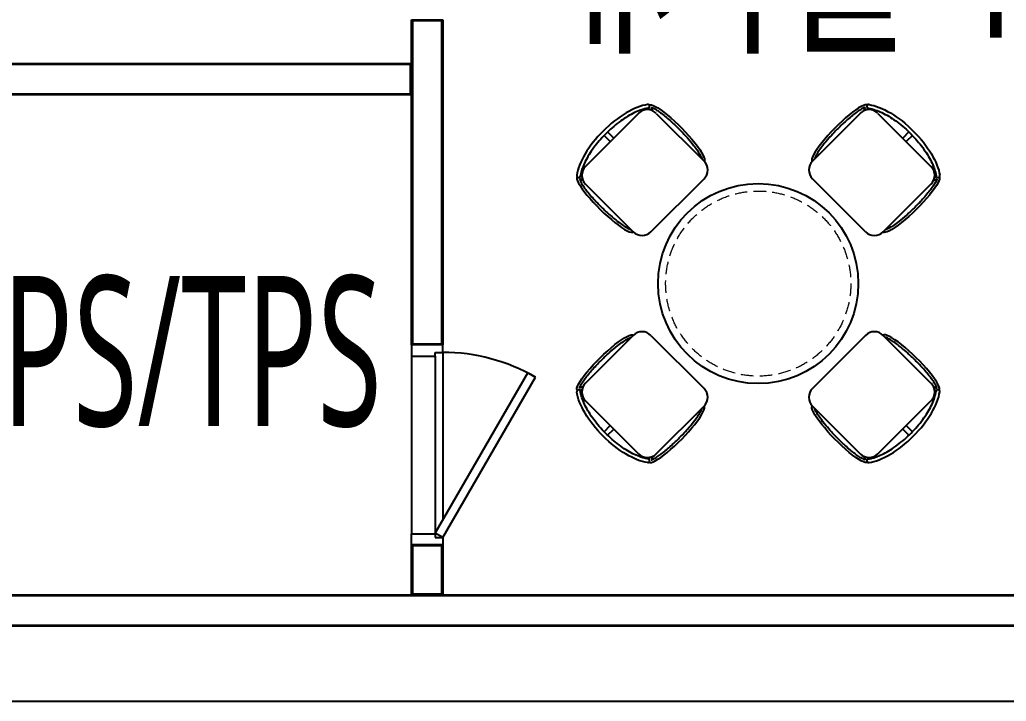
# Model space of a CAD drawing. Header units: millimetres. Extents: x -168200 to 672800, y -7409 to 118800.
# Drawn here: x 98209 to 102152, y 55900 to 58625 of the extents above; entities that cross this region are included whole.
import ezdxf
from ezdxf.enums import TextEntityAlignment as Align

# ---------------------------------------------------------------- set-up
doc = ezdxf.new("R2010")
doc.units = ezdxf.units.MM
doc.header["$LTSCALE"] = 200
doc.linetypes.add('CEN-GAUN', pattern=[32.2, 30, -1, 0.2, -1])
doc.linetypes.add('HIDDEN', pattern=[0.375, 0.25, -0.125])
for name, color, linetype in [('1 BA', 9, 'Continuous'), ('1 CEN', 15, 'CEN-GAUN'), ('1 FUR', 8, 'HIDDEN'), ('1 RM', 8, 'Continuous')]:
    doc.layers.add(name, color=color, linetype=linetype)
doc.styles.add('스타일1', font='malgun.ttf')

msp = doc.modelspace()

# ---------------------------------------------------------------- linework, layer by layer
at = {"layer": '1 BA'}
for p, q in [((99775, 57325), (99775, 58625)), ((99775, 58625), (99900, 58625)), ((99896, 58621), (99779, 58621)), ((99779, 58621), (99779, 57329)), ((99896, 57329), (99896, 58621)), ((99900, 58625), (99900, 57325)), ((97625, 58450), (99775, 58450)), ((99771, 58446), (97629, 58446)), ((99771, 58329), (99771, 58446)), ((99775, 58450), (99775, 58325)), ((99775, 58325), (97625, 58325)), ((97629, 58329), (99771, 58329)), ((99900, 57325), (99775, 57325)), ((99775, 57325), (99775, 57280)), ((99900, 57325), (99775, 57325)), ((99779, 57329), (99837.5, 57329)), ((99837.5, 57325), (99837.5, 57329)), ((99837.5, 57329), (99896, 57329)), ((99837.5, 57329), (99837.5, 57325)), ((99900, 57295), (99900, 57325)), ((99870, 57280), (99870, 57295)), ((99870, 57295), (99900, 57295)), ((99900, 57295), (99900, 56625)), ((99775, 57280), (99775, 56570)), ((99775, 57280), (99775, 57280)), ((99775, 57280), (99775, 57280)), ((99775, 57280), (99870, 57280)), ((99870, 57280), (99870, 56570)), ((99869.7, 56572.5), (100239.7, 57213.4)), ((100239.7, 57213.4), (100270, 57195.9)), ((99900, 56555), (100270, 57195.9)), ((99775, 56525), (99775, 56570)), ((99775, 56570), (99775, 56570)), ((99775, 56570), (99775, 56570)), ((99775, 56570), (99870, 56570)), ((99900, 56555), (99869.7, 56572.5)), ((99870, 56570), (99870, 56555)), ((99870, 56555), (99900, 56555)), ((99900, 56555), (99900, 56525)), ((99775, 56325), (99775, 56525)), ((99775, 56525), (99900, 56525)), ((99900, 56525), (99775, 56525)), ((99896, 56521), (99779, 56521)), ((99779, 56521), (99779, 56329)), ((99896, 56329), (99896, 56521)), ((99900, 56525), (99900, 56325)), ((85325, 56325), (108000, 56325)), ((107996, 56321), (85329, 56321)), ((99900, 56325), (99775, 56325)), ((99779, 56329), (99837.5, 56329)), ((99837.5, 56325), (99837.5, 56329)), ((99837.5, 56329), (99896, 56329)), ((99837.5, 56329), (99837.5, 56325)), ((108000, 56200), (85325, 56200)), ((85329, 56204), (107996, 56204))]:
    msp.add_line(p, q, dxfattribs=at)
msp.add_arc((99900, 56555), 740, 60, 90, dxfattribs=at)
at = {"layer": '1 CEN'}
msp.add_line((32300, 55900), (117500, 55900), dxfattribs=at)
msp.add_line((32300, 55900), (117500, 55900), dxfattribs=at)
at = {"layer": '1 FUR', "linetype": 'ByBlock'}
for p, q in [((100682.2, 58250.7), (100470.1, 58038.6)), ((100682.2, 58250.7), (100470.1, 58038.6)), ((100752.9, 58250.7), (100943.8, 58059.8)), ((100752.9, 58250.7), (100943.8, 58059.8)), ((101568, 58250.7), (101377.1, 58059.8)), ((101568, 58250.7), (101377.1, 58059.8)), ((101638.7, 58250.7), (101850.8, 58038.6)), ((101638.7, 58250.7), (101850.8, 58038.6)), ((100544.3, 58162.4), (100569.1, 58137.6)), ((100544.3, 58162.4), (100569.1, 58137.6)), ((100558.5, 58176.5), (100583.2, 58151.7)), ((100558.5, 58176.5), (100583.2, 58151.7)), ((101762.4, 58176.5), (101737.7, 58151.7)), ((101762.4, 58176.5), (101737.7, 58151.7)), ((101776.6, 58162.4), (101751.8, 58137.6)), ((101776.6, 58162.4), (101751.8, 58137.6)), ((100470.1, 57967.9), (100661, 57777)), ((100470.1, 57967.9), (100661, 57777)), ((100731.7, 57777), (100943.8, 57989.1)), ((100731.7, 57777), (100943.8, 57989.1)), ((101589.2, 57777), (101377.1, 57989.1)), ((101589.2, 57777), (101377.1, 57989.1)), ((101850.8, 57967.9), (101659.9, 57777)), ((101850.8, 57967.9), (101659.9, 57777)), ((100470.1, 57172.1), (100661, 57363)), ((100470.1, 57172.1), (100661, 57363)), ((100731.7, 57363), (100943.8, 57150.9)), ((100731.7, 57363), (100943.8, 57150.9)), ((101589.2, 57363), (101377.1, 57150.9)), ((101589.2, 57363), (101377.1, 57150.9)), ((101850.8, 57172.1), (101659.9, 57363)), ((101850.8, 57172.1), (101659.9, 57363)), ((100682.2, 56889.3), (100470.1, 57101.4)), ((100682.2, 56889.3), (100470.1, 57101.4)), ((101638.7, 56889.3), (101850.8, 57101.4)), ((101638.7, 56889.3), (101850.8, 57101.4)), ((100752.9, 56889.3), (100943.8, 57080.2)), ((100752.9, 56889.3), (100943.8, 57080.2)), ((101568, 56889.3), (101377.1, 57080.2)), ((101568, 56889.3), (101377.1, 57080.2)), ((100544.3, 56977.6), (100569.1, 57002.4)), ((100544.3, 56977.6), (100569.1, 57002.4)), ((100558.5, 56963.5), (100583.2, 56988.3)), ((100558.5, 56963.5), (100583.2, 56988.3)), ((101762.4, 56963.5), (101737.7, 56988.3)), ((101762.4, 56963.5), (101737.7, 56988.3)), ((101776.6, 56977.6), (101751.8, 57002.4)), ((101776.6, 56977.6), (101751.8, 57002.4))]:
    msp.add_line(p, q, dxfattribs=at)
msp.add_circle((101160.4, 57570), 400, dxfattribs=at)
msp.add_circle((101160.4, 57570), 400, dxfattribs=at)
at = {"layer": '1 FUR', "lineweight": 0}
msp.add_circle((101160.4, 57570), 370, dxfattribs=at)
msp.add_circle((101160.4, 57570), 370, dxfattribs=at)
at = {"layer": '1 FUR', "linetype": 'ByBlock'}
for centre, radius, start, end in [((100718.8, 58278.2), 7.5, 277.6425, 97.6425), ((100718.8, 58278.2), 7.5, 277.6425, 97.6425), ((101602.1, 58278.2), 7.5, 82.3575, 262.3575), ((101602.1, 58278.2), 7.5, 82.3575, 262.3575), ((100717.6, 58215.4), 50, 44.9985, 134.9985), ((100717.6, 58215.4), 50, 44.9985, 134.9985), ((101603.3, 58215.4), 50, 45.0015, 135.0015), ((101603.3, 58215.4), 50, 45.0015, 135.0015), ((100505.4, 58003.3), 50, 134.9985, 224.9985), ((100505.4, 58003.3), 50, 134.9985, 224.9985), ((100908.5, 58024.5), 50, 314.9985, 44.9985), ((100908.5, 58024.5), 50, 314.9985, 44.9985), ((101412.4, 58024.5), 50, 135.0015, 225.0015), ((101412.4, 58024.5), 50, 135.0015, 225.0015), ((101815.5, 58003.3), 50, 315.0015, 45.0015), ((101815.5, 58003.3), 50, 315.0015, 45.0015), ((100442.6, 58002), 7.5, 172.3545, 352.3545), ((100442.6, 58002), 7.5, 172.3545, 352.3545), ((101878.3, 58002), 7.5, 187.6455, 7.6455), ((101878.3, 58002), 7.5, 187.6455, 7.6455), ((100696.3, 57812.3), 50, 224.9985, 314.9985), ((100696.3, 57812.3), 50, 224.9985, 314.9985), ((101624.6, 57812.3), 50, 225.0015, 315.0015), ((101624.6, 57812.3), 50, 225.0015, 315.0015), ((100696.3, 57327.7), 50, 45.0015, 135.0015), ((100696.3, 57327.7), 50, 45.0015, 135.0015), ((101624.6, 57327.7), 50, 44.9985, 134.9985), ((101624.6, 57327.7), 50, 44.9985, 134.9985), ((100505.4, 57136.7), 50, 135.0015, 225.0015), ((100505.4, 57136.7), 50, 135.0015, 225.0015), ((101815.5, 57136.7), 50, 314.9985, 44.9985), ((101815.5, 57136.7), 50, 314.9985, 44.9985), ((100442.6, 57138), 7.5, 7.6455, 187.6455), ((100442.6, 57138), 7.5, 7.6455, 187.6455), ((100908.5, 57115.5), 50, 315.0015, 45.0015), ((100908.5, 57115.5), 50, 315.0015, 45.0015), ((101412.4, 57115.5), 50, 134.9985, 224.9985), ((101412.4, 57115.5), 50, 134.9985, 224.9985), ((101878.3, 57138), 7.5, 352.3545, 172.3545), ((101878.3, 57138), 7.5, 352.3545, 172.3545), ((100717.6, 56924.6), 50, 225.0015, 315.0015), ((100717.6, 56924.6), 50, 225.0015, 315.0015), ((100718.8, 56861.8), 7.5, 262.3575, 82.3575), ((100718.8, 56861.8), 7.5, 262.3575, 82.3575), ((101603.3, 56924.6), 50, 224.9985, 314.9985), ((101603.3, 56924.6), 50, 224.9985, 314.9985), ((101602.1, 56861.8), 7.5, 97.6425, 277.6425), ((101602.1, 56861.8), 7.5, 97.6425, 277.6425)]:
    msp.add_arc(centre, radius, start, end, dxfattribs=at)
for centre, major_axis, ratio, start_param, end_param in [((100611.5, 58109.3), (-162.6, -162.6), 0.434783, 3.659342, 5.765436), ((100611.5, 58109.3), (-162.6, -162.6), 0.434783, 3.659342, 5.765436), ((101486.7, 58171.4), (110, 111.9), 0.182269, 0, 3.141593), ((101486.7, 58171.4), (110, 111.9), 0.182269, 0, 3.141593), ((101486.7, 58171.4), (110, 111.9), 0.182269, 5.851094, 5.976716), ((101486.7, 58171.4), (110, 111.9), 0.182269, 5.851094, 5.976716), ((100549.4, 57886.6), (-111.9, 110), 0.182269, 0, 3.141593), ((100549.4, 57886.6), (-111.9, 110), 0.182269, 0, 3.141593), ((100549.4, 57886.6), (-111.9, 110), 0.182269, 5.851094, 5.976716), ((100549.4, 57886.6), (-111.9, 110), 0.182269, 5.851094, 5.976716), ((101771.5, 57253.4), (111.9, -110), 0.182269, 0, 3.141593), ((101771.5, 57253.4), (111.9, -110), 0.182269, 0, 3.141593), ((101709.4, 57030.7), (162.6, 162.6), 0.434783, 3.659342, 5.765436), ((101709.4, 57030.7), (162.6, 162.6), 0.434783, 3.659342, 5.765436), ((101771.5, 57253.4), (111.9, -110), 0.182269, 5.851094, 5.976716), ((101771.5, 57253.4), (111.9, -110), 0.182269, 5.851094, 5.976716), ((100834.2, 56968.6), (-110, -111.9), 0.182269, 0, 3.141593), ((100834.2, 56968.6), (-110, -111.9), 0.182269, 0, 3.141593), ((100834.2, 56968.6), (-110, -111.9), 0.182269, 5.851094, 5.976716), ((100834.2, 56968.6), (-110, -111.9), 0.182269, 5.851094, 5.976716)]:
    msp.add_ellipse(centre, major_axis=major_axis, ratio=ratio, start_param=start_param, end_param=end_param, dxfattribs=at)
at = {"layer": '1 FUR', "linetype": 'ByBlock', "extrusion": (0, 0, -1)}
for centre, major_axis, ratio, start_param, end_param in [((100834.2, 58171.4), (-110, 111.9), 0.182269, 5.851094, 5.976716), ((100834.2, 58171.4), (-110, 111.9), 0.182269, 5.851094, 5.976716), ((100834.2, 58171.4), (-110, 111.9), 0.182269, 0, 3.141593), ((100834.2, 58171.4), (-110, 111.9), 0.182269, 0, 3.141593), ((101709.4, 58109.3), (162.6, -162.6), 0.434783, 3.659342, 5.765436), ((101709.4, 58109.3), (162.6, -162.6), 0.434783, 3.659342, 5.765436), ((101771.5, 57886.6), (111.9, 110), 0.182269, 0, 3.141593), ((101771.5, 57886.6), (111.9, 110), 0.182269, 0, 3.141593), ((101771.5, 57886.6), (111.9, 110), 0.182269, 5.851094, 5.976716), ((101771.5, 57886.6), (111.9, 110), 0.182269, 5.851094, 5.976716), ((100549.4, 57253.4), (-111.9, -110), 0.182269, 0, 3.141593), ((100549.4, 57253.4), (-111.9, -110), 0.182269, 0, 3.141593), ((100611.5, 57030.7), (-162.6, 162.6), 0.434783, 3.659342, 5.765436), ((100611.5, 57030.7), (-162.6, 162.6), 0.434783, 3.659342, 5.765436), ((100549.4, 57253.4), (-111.9, -110), 0.182269, 5.851094, 5.976716), ((100549.4, 57253.4), (-111.9, -110), 0.182269, 5.851094, 5.976716), ((101486.7, 56968.6), (110, -111.9), 0.182269, 0, 3.141593), ((101486.7, 56968.6), (110, -111.9), 0.182269, 0, 3.141593), ((101486.7, 56968.6), (110, -111.9), 0.182269, 5.851094, 5.976716), ((101486.7, 56968.6), (110, -111.9), 0.182269, 5.851094, 5.976716)]:
    msp.add_ellipse(centre, major_axis=major_axis, ratio=ratio, start_param=start_param, end_param=end_param, dxfattribs=at)
at = {"layer": '1 FUR', "linetype": 'ByBlock'}
for points, knots in [([(100719.8, 58270.8), (100715.5, 58270.2), (100711, 58269.3), (100701.6, 58267), (100696.7, 58265.6), (100683.4, 58261.1), (100674.9, 58257.6), (100657.2, 58249.2), (100648.1, 58244.3), (100629.7, 58233.3), (100620.4, 58227.1), (100601.7, 58213.7), (100592.4, 58206.4), (100574.1, 58191), (100565.1, 58182.8), (100547.6, 58165.8), (100539.2, 58157), (100523.1, 58139), (100515.5, 58129.8), (100501.2, 58111.2), (100494.6, 58101.8), (100482.6, 58083.2), (100477.2, 58074), (100467.8, 58056), (100463.7, 58047.2), (100457.1, 58030.3), (100454.5, 58022.2), (100451.5, 58009.9), (100450.6, 58005.3), (100450, 58001)], [3.659342, 3.659342, 3.659342, 3.659342, 3.76167, 3.76167, 3.863999, 3.863999, 4.027435, 4.027435, 4.190872, 4.190872, 4.354309, 4.354309, 4.517745, 4.517745, 4.681182, 4.681182, 4.844618, 4.844618, 5.008055, 5.008055, 5.171492, 5.171492, 5.334928, 5.334928, 5.498365, 5.498365, 5.661802, 5.661802, 5.765436, 5.765436, 5.765436, 5.765436]), ([(100719.8, 58270.8), (100715.5, 58270.2), (100711, 58269.3), (100701.6, 58267), (100696.7, 58265.6), (100683.4, 58261.1), (100674.9, 58257.6), (100657.2, 58249.2), (100648.1, 58244.3), (100629.7, 58233.3), (100620.4, 58227.1), (100601.7, 58213.7), (100592.4, 58206.4), (100574.1, 58191), (100565.1, 58182.8), (100547.6, 58165.8), (100539.2, 58157), (100523.1, 58139), (100515.5, 58129.8), (100501.2, 58111.2), (100494.6, 58101.8), (100482.6, 58083.2), (100477.2, 58074), (100467.8, 58056), (100463.7, 58047.2), (100457.1, 58030.3), (100454.5, 58022.2), (100451.5, 58009.9), (100450.6, 58005.3), (100450, 58001)], [3.659342, 3.659342, 3.659342, 3.659342, 3.76167, 3.76167, 3.863999, 3.863999, 4.027435, 4.027435, 4.190872, 4.190872, 4.354309, 4.354309, 4.517745, 4.517745, 4.681182, 4.681182, 4.844618, 4.844618, 5.008055, 5.008055, 5.171492, 5.171492, 5.334928, 5.334928, 5.498365, 5.498365, 5.661802, 5.661802, 5.765436, 5.765436, 5.765436, 5.765436]), ([(100738.9, 58260.6), (100737.8, 58262.5), (100736.9, 58264.4), (100735.2, 58268.2), (100734.4, 58270.1), (100733.4, 58272.8), (100733.1, 58273.7), (100732.9, 58274.6)], [5.7265501, 5.7265501, 5.7265501, 5.7265501, 5.8081109, 5.8081109, 5.9106349, 5.9106349, 5.9748515, 5.9748515, 5.9748515, 5.9748515]), ([(100732.9, 58274.6), (100734, 58274.3), (100735.3, 58273.8), (100738.2, 58272.7), (100739.8, 58271.9), (100743.3, 58270.2), (100745.2, 58269.2), (100751.6, 58265.6), (100756.6, 58262.5), (100767.3, 58255.1), (100773.1, 58250.9), (100785.3, 58241.4), (100791.7, 58236.1), (100804.9, 58224.9), (100811.6, 58218.9), (100828.6, 58203.3), (100838.8, 58193.3), (100858.7, 58173), (100868.4, 58162.6), (100886.4, 58142.1), (100894.8, 58132), (100908.3, 58114.7), (100913.8, 58107.2), (100922, 58095.1), (100925, 58090.2), (100929.4, 58082.5), (100931, 58079.5), (100933.2, 58074.7), (100934, 58072.8), (100935, 58070.1), (100935.3, 58069.1), (100935.5, 58068.3)], [0.308334, 0.308334, 0.308334, 0.308334, 0.393328, 0.393328, 0.478323, 0.478323, 0.563318, 0.563318, 0.749316, 0.749316, 0.935315, 0.935315, 1.121313, 1.121313, 1.307312, 1.307312, 1.582737, 1.582737, 1.858163, 1.858163, 2.133588, 2.133588, 2.361079, 2.361079, 2.537351, 2.537351, 2.666518, 2.666518, 2.769042, 2.769042, 2.833259, 2.833259, 2.833259, 2.833259]), ([(100738.9, 58260.6), (100737.8, 58262.5), (100736.9, 58264.4), (100735.2, 58268.2), (100734.4, 58270.1), (100733.4, 58272.8), (100733.1, 58273.7), (100732.9, 58274.6)], [5.7265501, 5.7265501, 5.7265501, 5.7265501, 5.8081109, 5.8081109, 5.9106349, 5.9106349, 5.9748515, 5.9748515, 5.9748515, 5.9748515]), ([(100732.9, 58274.6), (100734, 58274.3), (100735.3, 58273.8), (100738.2, 58272.7), (100739.8, 58271.9), (100743.3, 58270.2), (100745.2, 58269.2), (100751.6, 58265.6), (100756.6, 58262.5), (100767.3, 58255.1), (100773.1, 58250.9), (100785.3, 58241.4), (100791.7, 58236.1), (100804.9, 58224.9), (100811.6, 58218.9), (100828.6, 58203.3), (100838.8, 58193.3), (100858.7, 58173), (100868.4, 58162.6), (100886.4, 58142.1), (100894.8, 58132), (100908.3, 58114.7), (100913.8, 58107.2), (100922, 58095.1), (100925, 58090.2), (100929.4, 58082.5), (100931, 58079.5), (100933.2, 58074.7), (100934, 58072.8), (100935, 58070.1), (100935.3, 58069.1), (100935.5, 58068.3)], [0.308334, 0.308334, 0.308334, 0.308334, 0.393328, 0.393328, 0.478323, 0.478323, 0.563318, 0.563318, 0.749316, 0.749316, 0.935315, 0.935315, 1.121313, 1.121313, 1.307312, 1.307312, 1.582737, 1.582737, 1.858163, 1.858163, 2.133588, 2.133588, 2.361079, 2.361079, 2.537351, 2.537351, 2.666518, 2.666518, 2.769042, 2.769042, 2.833259, 2.833259, 2.833259, 2.833259]), ([(101588, 58274.6), (101586.9, 58274.3), (101585.6, 58273.8), (101582.7, 58272.7), (101581.1, 58271.9), (101577.6, 58270.2), (101575.7, 58269.2), (101569.3, 58265.6), (101564.3, 58262.5), (101553.6, 58255.1), (101547.8, 58250.9), (101535.6, 58241.4), (101529.2, 58236.1), (101516, 58224.9), (101509.2, 58218.9), (101492.3, 58203.3), (101482.1, 58193.3), (101462.2, 58173), (101452.5, 58162.6), (101434.4, 58142.1), (101426.1, 58132), (101412.6, 58114.7), (101407.1, 58107.2), (101398.9, 58095.1), (101395.8, 58090.2), (101391.5, 58082.5), (101389.9, 58079.5), (101387.7, 58074.7), (101386.9, 58072.8), (101385.9, 58070.1), (101385.6, 58069.1), (101385.4, 58068.3)], [0.308334, 0.308334, 0.308334, 0.308334, 0.393328, 0.393328, 0.478323, 0.478323, 0.563318, 0.563318, 0.749316, 0.749316, 0.935315, 0.935315, 1.121313, 1.121313, 1.307312, 1.307312, 1.582737, 1.582737, 1.858163, 1.858163, 2.133588, 2.133588, 2.361079, 2.361079, 2.537351, 2.537351, 2.666518, 2.666518, 2.769042, 2.769042, 2.833259, 2.833259, 2.833259, 2.833259]), ([(101588, 58274.6), (101586.9, 58274.3), (101585.6, 58273.8), (101582.7, 58272.7), (101581.1, 58271.9), (101577.6, 58270.2), (101575.7, 58269.2), (101569.3, 58265.6), (101564.3, 58262.5), (101553.6, 58255.1), (101547.8, 58250.9), (101535.6, 58241.4), (101529.2, 58236.1), (101516, 58224.9), (101509.2, 58218.9), (101492.3, 58203.3), (101482.1, 58193.3), (101462.2, 58173), (101452.5, 58162.6), (101434.4, 58142.1), (101426.1, 58132), (101412.6, 58114.7), (101407.1, 58107.2), (101398.9, 58095.1), (101395.8, 58090.2), (101391.5, 58082.5), (101389.9, 58079.5), (101387.7, 58074.7), (101386.9, 58072.8), (101385.9, 58070.1), (101385.6, 58069.1), (101385.4, 58068.3)], [0.308334, 0.308334, 0.308334, 0.308334, 0.393328, 0.393328, 0.478323, 0.478323, 0.563318, 0.563318, 0.749316, 0.749316, 0.935315, 0.935315, 1.121313, 1.121313, 1.307312, 1.307312, 1.582737, 1.582737, 1.858163, 1.858163, 2.133588, 2.133588, 2.361079, 2.361079, 2.537351, 2.537351, 2.666518, 2.666518, 2.769042, 2.769042, 2.833259, 2.833259, 2.833259, 2.833259]), ([(101582, 58260.6), (101583.1, 58262.5), (101584, 58264.4), (101585.7, 58268.2), (101586.5, 58270.1), (101587.5, 58272.8), (101587.8, 58273.7), (101588, 58274.6)], [5.7265501, 5.7265501, 5.7265501, 5.7265501, 5.8081109, 5.8081109, 5.9106349, 5.9106349, 5.9748515, 5.9748515, 5.9748515, 5.9748515]), ([(101582, 58260.6), (101583.1, 58262.5), (101584, 58264.4), (101585.7, 58268.2), (101586.5, 58270.1), (101587.5, 58272.8), (101587.8, 58273.7), (101588, 58274.6)], [5.7265501, 5.7265501, 5.7265501, 5.7265501, 5.8081109, 5.8081109, 5.9106349, 5.9106349, 5.9748515, 5.9748515, 5.9748515, 5.9748515]), ([(101601.1, 58270.8), (101605.4, 58270.2), (101609.9, 58269.3), (101619.3, 58267), (101624.2, 58265.6), (101637.5, 58261.1), (101646, 58257.6), (101663.7, 58249.2), (101672.8, 58244.3), (101691.2, 58233.3), (101700.5, 58227.1), (101719.2, 58213.7), (101728.5, 58206.4), (101746.8, 58191), (101755.8, 58182.8), (101773.3, 58165.8), (101781.7, 58157), (101797.8, 58139), (101805.4, 58129.8), (101819.7, 58111.2), (101826.3, 58101.8), (101838.3, 58083.2), (101843.7, 58074), (101853.1, 58056), (101857.2, 58047.2), (101863.8, 58030.3), (101866.4, 58022.2), (101869.4, 58009.9), (101870.3, 58005.3), (101870.9, 58001)], [3.659342, 3.659342, 3.659342, 3.659342, 3.76167, 3.76167, 3.863999, 3.863999, 4.027435, 4.027435, 4.190872, 4.190872, 4.354309, 4.354309, 4.517745, 4.517745, 4.681182, 4.681182, 4.844618, 4.844618, 5.008055, 5.008055, 5.171492, 5.171492, 5.334928, 5.334928, 5.498365, 5.498365, 5.661802, 5.661802, 5.765436, 5.765436, 5.765436, 5.765436]), ([(101601.1, 58270.8), (101605.4, 58270.2), (101609.9, 58269.3), (101619.3, 58267), (101624.2, 58265.6), (101637.5, 58261.1), (101646, 58257.6), (101663.7, 58249.2), (101672.8, 58244.3), (101691.2, 58233.3), (101700.5, 58227.1), (101719.2, 58213.7), (101728.5, 58206.4), (101746.8, 58191), (101755.8, 58182.8), (101773.3, 58165.8), (101781.7, 58157), (101797.8, 58139), (101805.4, 58129.8), (101819.7, 58111.2), (101826.3, 58101.8), (101838.3, 58083.2), (101843.7, 58074), (101853.1, 58056), (101857.2, 58047.2), (101863.8, 58030.3), (101866.4, 58022.2), (101869.4, 58009.9), (101870.3, 58005.3), (101870.9, 58001)], [3.659342, 3.659342, 3.659342, 3.659342, 3.76167, 3.76167, 3.863999, 3.863999, 4.027435, 4.027435, 4.190872, 4.190872, 4.354309, 4.354309, 4.517745, 4.517745, 4.681182, 4.681182, 4.844618, 4.844618, 5.008055, 5.008055, 5.171492, 5.171492, 5.334928, 5.334928, 5.498365, 5.498365, 5.661802, 5.661802, 5.765436, 5.765436, 5.765436, 5.765436]), ([(100460.2, 57981.9), (100458.3, 57983), (100456.4, 57983.9), (100452.6, 57985.7), (100450.7, 57986.5), (100448, 57987.4), (100447.1, 57987.7), (100446.2, 57987.9)], [5.7265501, 5.7265501, 5.7265501, 5.7265501, 5.8081109, 5.8081109, 5.9106349, 5.9106349, 5.9748515, 5.9748515, 5.9748515, 5.9748515]), ([(100446.2, 57987.9), (100446.6, 57986.8), (100447, 57985.5), (100448.2, 57982.6), (100448.9, 57981), (100450.6, 57977.5), (100451.6, 57975.6), (100455.2, 57969.2), (100458.3, 57964.3), (100465.7, 57953.5), (100469.9, 57947.7), (100479.4, 57935.5), (100484.7, 57929.1), (100495.9, 57915.9), (100501.9, 57909.2), (100517.5, 57892.2), (100527.5, 57882), (100547.8, 57862.1), (100558.2, 57852.4), (100578.7, 57834.4), (100588.8, 57826), (100606.1, 57812.5), (100613.6, 57807), (100625.7, 57798.8), (100630.6, 57795.8), (100638.3, 57791.4), (100641.3, 57789.8), (100646.1, 57787.6), (100648, 57786.8), (100650.7, 57785.8), (100651.6, 57785.6), (100652.5, 57785.3)], [0.308334, 0.308334, 0.308334, 0.308334, 0.393328, 0.393328, 0.478323, 0.478323, 0.563318, 0.563318, 0.749316, 0.749316, 0.935315, 0.935315, 1.121313, 1.121313, 1.307312, 1.307312, 1.582737, 1.582737, 1.858163, 1.858163, 2.133588, 2.133588, 2.361079, 2.361079, 2.537351, 2.537351, 2.666518, 2.666518, 2.769042, 2.769042, 2.833259, 2.833259, 2.833259, 2.833259]), ([(100460.2, 57981.9), (100458.3, 57983), (100456.4, 57983.9), (100452.6, 57985.7), (100450.7, 57986.5), (100448, 57987.4), (100447.1, 57987.7), (100446.2, 57987.9)], [5.7265501, 5.7265501, 5.7265501, 5.7265501, 5.8081109, 5.8081109, 5.9106349, 5.9106349, 5.9748515, 5.9748515, 5.9748515, 5.9748515]), ([(100446.2, 57987.9), (100446.6, 57986.8), (100447, 57985.5), (100448.2, 57982.6), (100448.9, 57981), (100450.6, 57977.5), (100451.6, 57975.6), (100455.2, 57969.2), (100458.3, 57964.3), (100465.7, 57953.5), (100469.9, 57947.7), (100479.4, 57935.5), (100484.7, 57929.1), (100495.9, 57915.9), (100501.9, 57909.2), (100517.5, 57892.2), (100527.5, 57882), (100547.8, 57862.1), (100558.2, 57852.4), (100578.7, 57834.4), (100588.8, 57826), (100606.1, 57812.5), (100613.6, 57807), (100625.7, 57798.8), (100630.6, 57795.8), (100638.3, 57791.4), (100641.3, 57789.8), (100646.1, 57787.6), (100648, 57786.8), (100650.7, 57785.8), (100651.6, 57785.6), (100652.5, 57785.3)], [0.308334, 0.308334, 0.308334, 0.308334, 0.393328, 0.393328, 0.478323, 0.478323, 0.563318, 0.563318, 0.749316, 0.749316, 0.935315, 0.935315, 1.121313, 1.121313, 1.307312, 1.307312, 1.582737, 1.582737, 1.858163, 1.858163, 2.133588, 2.133588, 2.361079, 2.361079, 2.537351, 2.537351, 2.666518, 2.666518, 2.769042, 2.769042, 2.833259, 2.833259, 2.833259, 2.833259]), ([(101874.7, 57987.9), (101874.3, 57986.8), (101873.9, 57985.5), (101872.7, 57982.6), (101872, 57981), (101870.3, 57977.5), (101869.3, 57975.6), (101865.7, 57969.2), (101862.6, 57964.3), (101855.2, 57953.5), (101851, 57947.7), (101841.5, 57935.5), (101836.2, 57929.1), (101825, 57915.9), (101819, 57909.2), (101803.4, 57892.2), (101793.4, 57882), (101773.1, 57862.1), (101762.7, 57852.4), (101742.2, 57834.4), (101732.1, 57826), (101714.8, 57812.5), (101707.3, 57807), (101695.2, 57798.8), (101690.3, 57795.8), (101682.6, 57791.4), (101679.6, 57789.8), (101674.8, 57787.6), (101672.9, 57786.8), (101670.2, 57785.8), (101669.3, 57785.6), (101668.4, 57785.3)], [0.308334, 0.308334, 0.308334, 0.308334, 0.393328, 0.393328, 0.478323, 0.478323, 0.563318, 0.563318, 0.749316, 0.749316, 0.935315, 0.935315, 1.121313, 1.121313, 1.307312, 1.307312, 1.582737, 1.582737, 1.858163, 1.858163, 2.133588, 2.133588, 2.361079, 2.361079, 2.537351, 2.537351, 2.666518, 2.666518, 2.769042, 2.769042, 2.833259, 2.833259, 2.833259, 2.833259]), ([(101874.7, 57987.9), (101874.3, 57986.8), (101873.9, 57985.5), (101872.7, 57982.6), (101872, 57981), (101870.3, 57977.5), (101869.3, 57975.6), (101865.7, 57969.2), (101862.6, 57964.3), (101855.2, 57953.5), (101851, 57947.7), (101841.5, 57935.5), (101836.2, 57929.1), (101825, 57915.9), (101819, 57909.2), (101803.4, 57892.2), (101793.4, 57882), (101773.1, 57862.1), (101762.7, 57852.4), (101742.2, 57834.4), (101732.1, 57826), (101714.8, 57812.5), (101707.3, 57807), (101695.2, 57798.8), (101690.3, 57795.8), (101682.6, 57791.4), (101679.6, 57789.8), (101674.8, 57787.6), (101672.9, 57786.8), (101670.2, 57785.8), (101669.3, 57785.6), (101668.4, 57785.3)], [0.308334, 0.308334, 0.308334, 0.308334, 0.393328, 0.393328, 0.478323, 0.478323, 0.563318, 0.563318, 0.749316, 0.749316, 0.935315, 0.935315, 1.121313, 1.121313, 1.307312, 1.307312, 1.582737, 1.582737, 1.858163, 1.858163, 2.133588, 2.133588, 2.361079, 2.361079, 2.537351, 2.537351, 2.666518, 2.666518, 2.769042, 2.769042, 2.833259, 2.833259, 2.833259, 2.833259]), ([(101860.7, 57981.9), (101862.6, 57983), (101864.4, 57983.9), (101868.3, 57985.7), (101870.2, 57986.5), (101872.9, 57987.4), (101873.8, 57987.7), (101874.7, 57987.9)], [5.7265501, 5.7265501, 5.7265501, 5.7265501, 5.8081109, 5.8081109, 5.9106349, 5.9106349, 5.9748515, 5.9748515, 5.9748515, 5.9748515]), ([(101860.7, 57981.9), (101862.6, 57983), (101864.4, 57983.9), (101868.3, 57985.7), (101870.2, 57986.5), (101872.9, 57987.4), (101873.8, 57987.7), (101874.7, 57987.9)], [5.7265501, 5.7265501, 5.7265501, 5.7265501, 5.8081109, 5.8081109, 5.9106349, 5.9106349, 5.9748515, 5.9748515, 5.9748515, 5.9748515]), ([(100446.2, 57152.1), (100446.6, 57153.2), (100447, 57154.5), (100448.2, 57157.4), (100448.9, 57159), (100450.6, 57162.5), (100451.6, 57164.4), (100455.2, 57170.8), (100458.3, 57175.7), (100465.7, 57186.5), (100469.9, 57192.3), (100479.4, 57204.5), (100484.7, 57210.9), (100495.9, 57224.1), (100501.9, 57230.8), (100517.5, 57247.8), (100527.5, 57258), (100547.8, 57277.9), (100558.2, 57287.6), (100578.7, 57305.6), (100588.8, 57314), (100606.1, 57327.5), (100613.6, 57333), (100625.7, 57341.2), (100630.6, 57344.2), (100638.3, 57348.6), (100641.3, 57350.2), (100646.1, 57352.4), (100648, 57353.2), (100650.7, 57354.2), (100651.6, 57354.4), (100652.5, 57354.7)], [0.308334, 0.308334, 0.308334, 0.308334, 0.393328, 0.393328, 0.478323, 0.478323, 0.563318, 0.563318, 0.749316, 0.749316, 0.935315, 0.935315, 1.121313, 1.121313, 1.307312, 1.307312, 1.582737, 1.582737, 1.858163, 1.858163, 2.133588, 2.133588, 2.361079, 2.361079, 2.537351, 2.537351, 2.666518, 2.666518, 2.769042, 2.769042, 2.833259, 2.833259, 2.833259, 2.833259]), ([(100446.2, 57152.1), (100446.6, 57153.2), (100447, 57154.5), (100448.2, 57157.4), (100448.9, 57159), (100450.6, 57162.5), (100451.6, 57164.4), (100455.2, 57170.8), (100458.3, 57175.7), (100465.7, 57186.5), (100469.9, 57192.3), (100479.4, 57204.5), (100484.7, 57210.9), (100495.9, 57224.1), (100501.9, 57230.8), (100517.5, 57247.8), (100527.5, 57258), (100547.8, 57277.9), (100558.2, 57287.6), (100578.7, 57305.6), (100588.8, 57314), (100606.1, 57327.5), (100613.6, 57333), (100625.7, 57341.2), (100630.6, 57344.2), (100638.3, 57348.6), (100641.3, 57350.2), (100646.1, 57352.4), (100648, 57353.2), (100650.7, 57354.2), (100651.6, 57354.4), (100652.5, 57354.7)], [0.308334, 0.308334, 0.308334, 0.308334, 0.393328, 0.393328, 0.478323, 0.478323, 0.563318, 0.563318, 0.749316, 0.749316, 0.935315, 0.935315, 1.121313, 1.121313, 1.307312, 1.307312, 1.582737, 1.582737, 1.858163, 1.858163, 2.133588, 2.133588, 2.361079, 2.361079, 2.537351, 2.537351, 2.666518, 2.666518, 2.769042, 2.769042, 2.833259, 2.833259, 2.833259, 2.833259]), ([(101874.7, 57152.1), (101874.3, 57153.2), (101873.9, 57154.5), (101872.7, 57157.4), (101872, 57159), (101870.3, 57162.5), (101869.3, 57164.4), (101865.7, 57170.8), (101862.6, 57175.7), (101855.2, 57186.5), (101851, 57192.3), (101841.5, 57204.5), (101836.2, 57210.9), (101825, 57224.1), (101819, 57230.8), (101803.4, 57247.8), (101793.4, 57258), (101773.1, 57277.9), (101762.7, 57287.6), (101742.2, 57305.6), (101732.1, 57314), (101714.8, 57327.5), (101707.3, 57333), (101695.2, 57341.2), (101690.3, 57344.2), (101682.6, 57348.6), (101679.6, 57350.2), (101674.8, 57352.4), (101672.9, 57353.2), (101670.2, 57354.2), (101669.3, 57354.4), (101668.4, 57354.7)], [0.308334, 0.308334, 0.308334, 0.308334, 0.393328, 0.393328, 0.478323, 0.478323, 0.563318, 0.563318, 0.749316, 0.749316, 0.935315, 0.935315, 1.121313, 1.121313, 1.307312, 1.307312, 1.582737, 1.582737, 1.858163, 1.858163, 2.133588, 2.133588, 2.361079, 2.361079, 2.537351, 2.537351, 2.666518, 2.666518, 2.769042, 2.769042, 2.833259, 2.833259, 2.833259, 2.833259]), ([(101874.7, 57152.1), (101874.3, 57153.2), (101873.9, 57154.5), (101872.7, 57157.4), (101872, 57159), (101870.3, 57162.5), (101869.3, 57164.4), (101865.7, 57170.8), (101862.6, 57175.7), (101855.2, 57186.5), (101851, 57192.3), (101841.5, 57204.5), (101836.2, 57210.9), (101825, 57224.1), (101819, 57230.8), (101803.4, 57247.8), (101793.4, 57258), (101773.1, 57277.9), (101762.7, 57287.6), (101742.2, 57305.6), (101732.1, 57314), (101714.8, 57327.5), (101707.3, 57333), (101695.2, 57341.2), (101690.3, 57344.2), (101682.6, 57348.6), (101679.6, 57350.2), (101674.8, 57352.4), (101672.9, 57353.2), (101670.2, 57354.2), (101669.3, 57354.4), (101668.4, 57354.7)], [0.308334, 0.308334, 0.308334, 0.308334, 0.393328, 0.393328, 0.478323, 0.478323, 0.563318, 0.563318, 0.749316, 0.749316, 0.935315, 0.935315, 1.121313, 1.121313, 1.307312, 1.307312, 1.582737, 1.582737, 1.858163, 1.858163, 2.133588, 2.133588, 2.361079, 2.361079, 2.537351, 2.537351, 2.666518, 2.666518, 2.769042, 2.769042, 2.833259, 2.833259, 2.833259, 2.833259]), ([(100460.2, 57158.1), (100458.3, 57157), (100456.4, 57156.1), (100452.6, 57154.3), (100450.7, 57153.5), (100448, 57152.6), (100447.1, 57152.3), (100446.2, 57152.1)], [5.7265501, 5.7265501, 5.7265501, 5.7265501, 5.8081109, 5.8081109, 5.9106349, 5.9106349, 5.9748515, 5.9748515, 5.9748515, 5.9748515]), ([(100460.2, 57158.1), (100458.3, 57157), (100456.4, 57156.1), (100452.6, 57154.3), (100450.7, 57153.5), (100448, 57152.6), (100447.1, 57152.3), (100446.2, 57152.1)], [5.7265501, 5.7265501, 5.7265501, 5.7265501, 5.8081109, 5.8081109, 5.9106349, 5.9106349, 5.9748515, 5.9748515, 5.9748515, 5.9748515]), ([(100719.8, 56869.2), (100715.5, 56869.8), (100711, 56870.7), (100701.6, 56873), (100696.7, 56874.4), (100683.4, 56878.9), (100674.9, 56882.4), (100657.2, 56890.8), (100648.1, 56895.7), (100629.7, 56906.7), (100620.4, 56912.9), (100601.7, 56926.3), (100592.4, 56933.6), (100574.1, 56949), (100565.1, 56957.2), (100547.6, 56974.2), (100539.2, 56983), (100523.1, 57001), (100515.5, 57010.2), (100501.2, 57028.8), (100494.6, 57038.2), (100482.6, 57056.8), (100477.2, 57066), (100467.8, 57084), (100463.7, 57092.8), (100457.1, 57109.7), (100454.5, 57117.8), (100451.5, 57130.1), (100450.6, 57134.7), (100450, 57139)], [3.659342, 3.659342, 3.659342, 3.659342, 3.76167, 3.76167, 3.863999, 3.863999, 4.027435, 4.027435, 4.190872, 4.190872, 4.354309, 4.354309, 4.517745, 4.517745, 4.681182, 4.681182, 4.844618, 4.844618, 5.008055, 5.008055, 5.171492, 5.171492, 5.334928, 5.334928, 5.498365, 5.498365, 5.661802, 5.661802, 5.765436, 5.765436, 5.765436, 5.765436]), ([(100719.8, 56869.2), (100715.5, 56869.8), (100711, 56870.7), (100701.6, 56873), (100696.7, 56874.4), (100683.4, 56878.9), (100674.9, 56882.4), (100657.2, 56890.8), (100648.1, 56895.7), (100629.7, 56906.7), (100620.4, 56912.9), (100601.7, 56926.3), (100592.4, 56933.6), (100574.1, 56949), (100565.1, 56957.2), (100547.6, 56974.2), (100539.2, 56983), (100523.1, 57001), (100515.5, 57010.2), (100501.2, 57028.8), (100494.6, 57038.2), (100482.6, 57056.8), (100477.2, 57066), (100467.8, 57084), (100463.7, 57092.8), (100457.1, 57109.7), (100454.5, 57117.8), (100451.5, 57130.1), (100450.6, 57134.7), (100450, 57139)], [3.659342, 3.659342, 3.659342, 3.659342, 3.76167, 3.76167, 3.863999, 3.863999, 4.027435, 4.027435, 4.190872, 4.190872, 4.354309, 4.354309, 4.517745, 4.517745, 4.681182, 4.681182, 4.844618, 4.844618, 5.008055, 5.008055, 5.171492, 5.171492, 5.334928, 5.334928, 5.498365, 5.498365, 5.661802, 5.661802, 5.765436, 5.765436, 5.765436, 5.765436]), ([(101601.1, 56869.2), (101605.4, 56869.8), (101609.9, 56870.7), (101619.3, 56873), (101624.2, 56874.4), (101637.5, 56878.9), (101646, 56882.4), (101663.7, 56890.8), (101672.8, 56895.7), (101691.2, 56906.7), (101700.5, 56912.9), (101719.2, 56926.3), (101728.5, 56933.6), (101746.8, 56949), (101755.8, 56957.2), (101773.3, 56974.2), (101781.7, 56983), (101797.8, 57001), (101805.4, 57010.2), (101819.7, 57028.8), (101826.3, 57038.2), (101838.3, 57056.8), (101843.7, 57066), (101853.1, 57084), (101857.2, 57092.8), (101863.8, 57109.7), (101866.4, 57117.8), (101869.4, 57130.1), (101870.3, 57134.7), (101870.9, 57139)], [3.659342, 3.659342, 3.659342, 3.659342, 3.76167, 3.76167, 3.863999, 3.863999, 4.027435, 4.027435, 4.190872, 4.190872, 4.354309, 4.354309, 4.517745, 4.517745, 4.681182, 4.681182, 4.844618, 4.844618, 5.008055, 5.008055, 5.171492, 5.171492, 5.334928, 5.334928, 5.498365, 5.498365, 5.661802, 5.661802, 5.765436, 5.765436, 5.765436, 5.765436]), ([(101601.1, 56869.2), (101605.4, 56869.8), (101609.9, 56870.7), (101619.3, 56873), (101624.2, 56874.4), (101637.5, 56878.9), (101646, 56882.4), (101663.7, 56890.8), (101672.8, 56895.7), (101691.2, 56906.7), (101700.5, 56912.9), (101719.2, 56926.3), (101728.5, 56933.6), (101746.8, 56949), (101755.8, 56957.2), (101773.3, 56974.2), (101781.7, 56983), (101797.8, 57001), (101805.4, 57010.2), (101819.7, 57028.8), (101826.3, 57038.2), (101838.3, 57056.8), (101843.7, 57066), (101853.1, 57084), (101857.2, 57092.8), (101863.8, 57109.7), (101866.4, 57117.8), (101869.4, 57130.1), (101870.3, 57134.7), (101870.9, 57139)], [3.659342, 3.659342, 3.659342, 3.659342, 3.76167, 3.76167, 3.863999, 3.863999, 4.027435, 4.027435, 4.190872, 4.190872, 4.354309, 4.354309, 4.517745, 4.517745, 4.681182, 4.681182, 4.844618, 4.844618, 5.008055, 5.008055, 5.171492, 5.171492, 5.334928, 5.334928, 5.498365, 5.498365, 5.661802, 5.661802, 5.765436, 5.765436, 5.765436, 5.765436]), ([(101860.7, 57158.1), (101862.6, 57157), (101864.4, 57156.1), (101868.3, 57154.3), (101870.2, 57153.5), (101872.9, 57152.6), (101873.8, 57152.3), (101874.7, 57152.1)], [5.7265501, 5.7265501, 5.7265501, 5.7265501, 5.8081109, 5.8081109, 5.9106349, 5.9106349, 5.9748515, 5.9748515, 5.9748515, 5.9748515]), ([(101860.7, 57158.1), (101862.6, 57157), (101864.4, 57156.1), (101868.3, 57154.3), (101870.2, 57153.5), (101872.9, 57152.6), (101873.8, 57152.3), (101874.7, 57152.1)], [5.7265501, 5.7265501, 5.7265501, 5.7265501, 5.8081109, 5.8081109, 5.9106349, 5.9106349, 5.9748515, 5.9748515, 5.9748515, 5.9748515]), ([(100732.9, 56865.4), (100734, 56865.7), (100735.3, 56866.2), (100738.2, 56867.4), (100739.8, 56868.1), (100743.3, 56869.8), (100745.2, 56870.8), (100751.6, 56874.4), (100756.6, 56877.5), (100767.3, 56884.9), (100773.1, 56889.1), (100785.3, 56898.6), (100791.7, 56903.9), (100804.9, 56915.1), (100811.6, 56921.1), (100828.6, 56936.7), (100838.8, 56946.7), (100858.7, 56967), (100868.4, 56977.4), (100886.4, 56997.9), (100894.8, 57008), (100908.3, 57025.3), (100913.8, 57032.8), (100922, 57044.9), (100925, 57049.8), (100929.4, 57057.5), (100931, 57060.5), (100933.2, 57065.3), (100934, 57067.2), (100935, 57069.9), (100935.3, 57070.9), (100935.5, 57071.7)], [0.308334, 0.308334, 0.308334, 0.308334, 0.393328, 0.393328, 0.478323, 0.478323, 0.563318, 0.563318, 0.749316, 0.749316, 0.935315, 0.935315, 1.121313, 1.121313, 1.307312, 1.307312, 1.582737, 1.582737, 1.858163, 1.858163, 2.133588, 2.133588, 2.361079, 2.361079, 2.537351, 2.537351, 2.666518, 2.666518, 2.769042, 2.769042, 2.833259, 2.833259, 2.833259, 2.833259]), ([(100732.9, 56865.4), (100734, 56865.7), (100735.3, 56866.2), (100738.2, 56867.4), (100739.8, 56868.1), (100743.3, 56869.8), (100745.2, 56870.8), (100751.6, 56874.4), (100756.6, 56877.5), (100767.3, 56884.9), (100773.1, 56889.1), (100785.3, 56898.6), (100791.7, 56903.9), (100804.9, 56915.1), (100811.6, 56921.1), (100828.6, 56936.7), (100838.8, 56946.7), (100858.7, 56967), (100868.4, 56977.4), (100886.4, 56997.9), (100894.8, 57008), (100908.3, 57025.3), (100913.8, 57032.8), (100922, 57044.9), (100925, 57049.8), (100929.4, 57057.5), (100931, 57060.5), (100933.2, 57065.3), (100934, 57067.2), (100935, 57069.9), (100935.3, 57070.9), (100935.5, 57071.7)], [0.308334, 0.308334, 0.308334, 0.308334, 0.393328, 0.393328, 0.478323, 0.478323, 0.563318, 0.563318, 0.749316, 0.749316, 0.935315, 0.935315, 1.121313, 1.121313, 1.307312, 1.307312, 1.582737, 1.582737, 1.858163, 1.858163, 2.133588, 2.133588, 2.361079, 2.361079, 2.537351, 2.537351, 2.666518, 2.666518, 2.769042, 2.769042, 2.833259, 2.833259, 2.833259, 2.833259]), ([(101588, 56865.4), (101586.9, 56865.7), (101585.6, 56866.2), (101582.7, 56867.4), (101581.1, 56868.1), (101577.6, 56869.8), (101575.7, 56870.8), (101569.3, 56874.4), (101564.3, 56877.5), (101553.6, 56884.9), (101547.8, 56889.1), (101535.6, 56898.6), (101529.2, 56903.9), (101516, 56915.1), (101509.2, 56921.1), (101492.3, 56936.7), (101482.1, 56946.7), (101462.2, 56967), (101452.5, 56977.4), (101434.4, 56997.9), (101426.1, 57008), (101412.6, 57025.3), (101407.1, 57032.8), (101398.9, 57044.9), (101395.8, 57049.8), (101391.5, 57057.5), (101389.9, 57060.5), (101387.7, 57065.3), (101386.9, 57067.2), (101385.9, 57069.9), (101385.6, 57070.9), (101385.4, 57071.7)], [0.308334, 0.308334, 0.308334, 0.308334, 0.393328, 0.393328, 0.478323, 0.478323, 0.563318, 0.563318, 0.749316, 0.749316, 0.935315, 0.935315, 1.121313, 1.121313, 1.307312, 1.307312, 1.582737, 1.582737, 1.858163, 1.858163, 2.133588, 2.133588, 2.361079, 2.361079, 2.537351, 2.537351, 2.666518, 2.666518, 2.769042, 2.769042, 2.833259, 2.833259, 2.833259, 2.833259]), ([(101588, 56865.4), (101586.9, 56865.7), (101585.6, 56866.2), (101582.7, 56867.4), (101581.1, 56868.1), (101577.6, 56869.8), (101575.7, 56870.8), (101569.3, 56874.4), (101564.3, 56877.5), (101553.6, 56884.9), (101547.8, 56889.1), (101535.6, 56898.6), (101529.2, 56903.9), (101516, 56915.1), (101509.2, 56921.1), (101492.3, 56936.7), (101482.1, 56946.7), (101462.2, 56967), (101452.5, 56977.4), (101434.4, 56997.9), (101426.1, 57008), (101412.6, 57025.3), (101407.1, 57032.8), (101398.9, 57044.9), (101395.8, 57049.8), (101391.5, 57057.5), (101389.9, 57060.5), (101387.7, 57065.3), (101386.9, 57067.2), (101385.9, 57069.9), (101385.6, 57070.9), (101385.4, 57071.7)], [0.308334, 0.308334, 0.308334, 0.308334, 0.393328, 0.393328, 0.478323, 0.478323, 0.563318, 0.563318, 0.749316, 0.749316, 0.935315, 0.935315, 1.121313, 1.121313, 1.307312, 1.307312, 1.582737, 1.582737, 1.858163, 1.858163, 2.133588, 2.133588, 2.361079, 2.361079, 2.537351, 2.537351, 2.666518, 2.666518, 2.769042, 2.769042, 2.833259, 2.833259, 2.833259, 2.833259]), ([(100738.9, 56879.4), (100737.8, 56877.5), (100736.9, 56875.6), (100735.2, 56871.8), (100734.4, 56869.9), (100733.4, 56867.2), (100733.1, 56866.3), (100732.9, 56865.4)], [5.7265501, 5.7265501, 5.7265501, 5.7265501, 5.8081109, 5.8081109, 5.9106349, 5.9106349, 5.9748515, 5.9748515, 5.9748515, 5.9748515]), ([(100738.9, 56879.4), (100737.8, 56877.5), (100736.9, 56875.6), (100735.2, 56871.8), (100734.4, 56869.9), (100733.4, 56867.2), (100733.1, 56866.3), (100732.9, 56865.4)], [5.7265501, 5.7265501, 5.7265501, 5.7265501, 5.8081109, 5.8081109, 5.9106349, 5.9106349, 5.9748515, 5.9748515, 5.9748515, 5.9748515]), ([(101582, 56879.4), (101583.1, 56877.5), (101584, 56875.6), (101585.7, 56871.8), (101586.5, 56869.9), (101587.5, 56867.2), (101587.8, 56866.3), (101588, 56865.4)], [5.7265501, 5.7265501, 5.7265501, 5.7265501, 5.8081109, 5.8081109, 5.9106349, 5.9106349, 5.9748515, 5.9748515, 5.9748515, 5.9748515]), ([(101582, 56879.4), (101583.1, 56877.5), (101584, 56875.6), (101585.7, 56871.8), (101586.5, 56869.9), (101587.5, 56867.2), (101587.8, 56866.3), (101588, 56865.4)], [5.7265501, 5.7265501, 5.7265501, 5.7265501, 5.8081109, 5.8081109, 5.9106349, 5.9106349, 5.9748515, 5.9748515, 5.9748515, 5.9748515])]:
    msp.add_open_spline(points, degree=3, knots=knots, dxfattribs=at)
for points in [[(100935.5, 58068.3), (100935.4, 58068.3), (100935.3, 58068.4), (100935.3, 58068.4)], [(100935.5, 58068.3), (100935.4, 58068.3), (100935.3, 58068.4), (100935.3, 58068.4)], [(101385.4, 58068.3), (101385.5, 58068.3), (101385.6, 58068.4), (101385.6, 58068.4)], [(101385.4, 58068.3), (101385.5, 58068.3), (101385.6, 58068.4), (101385.6, 58068.4)], [(100652.5, 57785.3), (100652.5, 57785.4), (100652.4, 57785.5), (100652.4, 57785.5)], [(100652.5, 57785.3), (100652.5, 57785.4), (100652.4, 57785.5), (100652.4, 57785.5)], [(101668.4, 57785.3), (101668.4, 57785.4), (101668.5, 57785.5), (101668.5, 57785.5)], [(101668.4, 57785.3), (101668.4, 57785.4), (101668.5, 57785.5), (101668.5, 57785.5)], [(100652.5, 57354.7), (100652.5, 57354.6), (100652.4, 57354.5), (100652.4, 57354.5)], [(100652.5, 57354.7), (100652.5, 57354.6), (100652.4, 57354.5), (100652.4, 57354.5)], [(101668.4, 57354.7), (101668.4, 57354.6), (101668.5, 57354.5), (101668.5, 57354.5)], [(101668.4, 57354.7), (101668.4, 57354.6), (101668.5, 57354.5), (101668.5, 57354.5)], [(100935.5, 57071.7), (100935.4, 57071.7), (100935.3, 57071.6), (100935.3, 57071.6)], [(100935.5, 57071.7), (100935.4, 57071.7), (100935.3, 57071.6), (100935.3, 57071.6)], [(101385.4, 57071.7), (101385.5, 57071.7), (101385.6, 57071.6), (101385.6, 57071.6)], [(101385.4, 57071.7), (101385.5, 57071.7), (101385.6, 57071.6), (101385.6, 57071.6)]]:
    msp.add_open_spline(points, degree=3, dxfattribs=at)

# ---------------------------------------------------------------- texts
at = {"layer": '1 RM', "style": '스타일1'}
for s, width, p in [('대기실-1', 0.7, (101216.9, 58859.5)), ('EPS/TPS', 0.6, (98766.9, 57300.9))]:
    msp.add_text(s, height=600, dxfattribs=dict(at, width=width)).set_placement(p, align=Align.MIDDLE)

doc.saveas('drawing.dxf')
